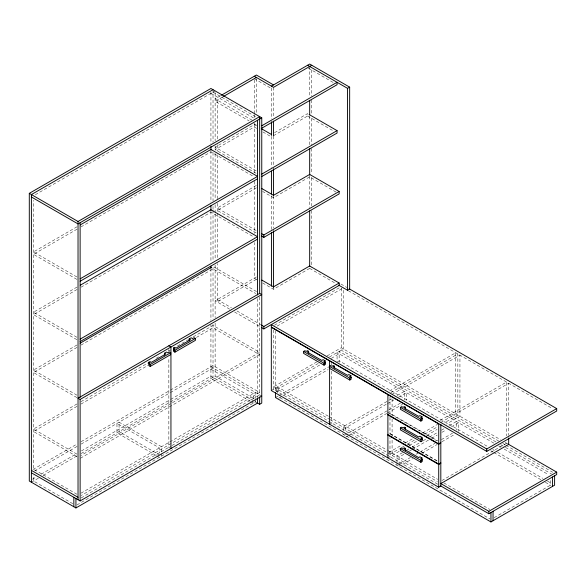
<?xml version="1.0" encoding="UTF-8"?>
<svg xmlns="http://www.w3.org/2000/svg" width="586" height="586" viewBox="0 0 586 586"><rect width="100%" height="100%" fill="white"/><g stroke="black" fill="none" stroke-linecap="round" stroke-linejoin="round"><path stroke-width="0.44" stroke-dasharray="2.93 2.2" d="M35.35 194.706L215.128 90.911M220.607 95.686L215.128 98.851L252.273 120.298M222.958 96.756L215.128 101.275L249.109 120.899M77.066 226.753L33.497 251.907L76.964 277.002M77.066 229.177L33.497 254.331L76.964 279.427M81.022 226.892L210.931 151.891L253.606 176.532M274.578 132.656L307.569 113.603L307.569 116.028L273.003 135.981M77.066 287.059L33.497 312.213L76.964 337.309M256.397 185.41L217.223 208.023L256.741 230.84M77.066 289.484L33.497 314.638L76.964 339.734M81.022 287.199L210.931 212.198L254.397 237.293M256.397 187.835L217.223 210.447L256.741 233.265M76.993 344.986L33.497 370.096L76.964 395.198M76.993 347.41L33.497 372.52L76.964 397.623M80.949 345.125L213.026 268.871L255.708 293.513M256.397 276.951L215.128 300.772L229.873 309.291M256.397 279.368L217.223 301.988L217.223 263.612M262.623 282.972L273.53 289.264L311.767 267.187M76.993 403.944L33.497 429.062L76.964 454.157M80.949 401.666L148.177 362.851M156.081 358.288L159.246 356.456M168.739 350.977L170.321 350.069M177.441 345.96L188.509 339.565M193.255 336.825L213.026 325.406L259.657 352.333L80.919 455.527M76.993 406.369L33.497 431.486L76.964 456.582M80.949 404.084L148.177 365.276M196.42 337.419L213.026 327.83L259.657 354.757L80.128 458.406M274.46 325.208L340.481 287.096M277.09 326.116L341.785 288.766M32.977 469.474L77.198 443.946M81.146 441.661L169.596 390.598M170.387 390.144L213.026 365.525L259.657 392.444L81.19 495.485M34.559 470.983L77.198 446.364M81.146 444.085L169.596 393.023M170.387 392.569L213.026 367.949M32.457 479.194L35.614 477.37M41.145 474.184L76.678 453.667M81.417 450.927L169.867 399.864M170.658 399.41L210.931 376.161L253.892 400.963M31.395 482.234L38.508 478.132M43.247 475.393L77.198 455.791M81.146 453.513L169.596 402.443M170.387 401.989L215.128 376.161L254.646 398.971M80.941 493.207L255.459 392.444L255.459 398.443M81.19 497.91L171.215 445.931M172.006 445.477L259.657 394.869M316.806 361.877L273.413 386.928L329.647 419.393M327.061 355.951L341.264 347.754L500.466 439.668M271.318 390.562L318.381 363.386M329.427 357.013L343.359 348.963L343.359 287.851M76.993 504.905L255.459 401.871L255.459 399.3M276.445 391.88L276.445 387.602L278.548 388.811L320.271 364.719M331.295 358.361L339.162 353.812M275.515 397.564L277.61 396.348L489.881 518.903M278.804 395.66L328.409 367.026M337.763 361.621L339.162 360.815L488.072 446.781M278.548 398.238L328.145 369.598M329.603 424.213L331.705 423.004L331.705 370.579M389.47 390.994L455.747 352.735L455.747 413.848M390.781 392.664L457.842 353.944L457.842 415.064L444.43 422.806M392.093 394.327L459.937 355.16L459.937 416.272L446.525 424.015M343.711 430.717L343.711 426.432L392.525 398.253M397.249 395.528L404.333 391.433L404.333 400.004M343.711 426.432L345.813 427.648L386.745 404.01M387.536 403.556L393.836 399.923M398.561 397.191L406.428 392.649L406.428 400.355M400.399 403.131L343.711 435.859L343.711 434.145M345.813 437.068L348.172 435.706M348.956 435.252L386.745 413.438M387.536 412.983L402.494 404.347M387.895 414.522L389.99 413.313L437.691 440.848M440.298 420.338L506.568 382.079L506.568 435.896M388.686 452.568L402.099 444.825M405.248 443.001L412.354 438.899M422.609 432.981L437.596 424.323M440.818 422.462L508.67 383.295L508.67 435.288M389.99 454.231L399.462 448.766M402.619 446.942L404.193 446.034M407.351 444.21L415.24 439.654M424.703 434.189L437.332 426.901M387.895 457.871L389.99 456.655L389.99 437.676M399.191 451.345L392.093 455.447L392.093 439.94M409.446 445.426L417.335 440.87M426.806 435.405L437.061 429.479M402.538 452.641L396.986 455.849L396.986 461.841M407.292 449.902L408.882 448.986M412.053 447.155L419.979 442.577M423.151 440.745L426.322 438.914M429.487 437.083L437.42 432.505M441.383 430.219L444.554 428.388M449.308 425.641L456.443 421.524L456.443 430.087M403.842 454.311L399.088 457.058L399.088 463.057M409.394 451.11L411.768 449.74M412.566 449.279L428.417 440.123M431.589 438.291L437.134 435.09M441.895 432.343L445.858 430.058M451.403 426.85L458.538 422.733L458.538 431.303M399.366 463.9L410.464 457.49M416.016 454.289L419.188 452.458M419.979 451.996L435.039 443.302M441.383 439.639L452.48 433.237M403.051 464.193L412.566 458.699M422.074 453.212L437.134 444.518M441.895 441.771L454.575 434.446M441.881 480.542L506.568 443.192L506.568 441.368M494.123 517.687L550.408 485.193L550.408 480.051M308.346 68.137L333.961 82.926M254.295 78.663L271.435 88.559M307.569 116.028L333.961 131.264M213.026 92.127L256.5 117.222M210.931 93.335L254.397 118.431M253.855 123.639L256.221 125.008M256.631 125.924L254.295 124.576L215.128 147.189L256.221 170.914M256.631 128.349L254.295 126.994L215.128 149.613L256.221 173.339M262.865 131.945L271.435 136.89M336.064 192.098L309.672 176.862L273.53 197.731L262.623 191.432M340.971 284.049L346.809 287.418M309.672 268.403L336.064 283.639M348.392 290.759L552.737 408.735M256.631 279.507L254.295 278.16L254.295 242.523M256.5 291.542L213.026 266.447L213.026 318.923M505.22 442.415L507.967 444.005M498.884 441.177L341.264 350.179L341.264 286.642M502.839 443.463L505.22 444.833M506.011 445.294L552.737 472.272M495.99 441.932L339.162 351.388L339.162 362.382M500.744 444.679L504.7 446.964M505.498 447.418L551.433 473.942M493.888 443.141L337.067 352.604L337.067 362.023M498.642 445.887L501.023 447.257M504.187 449.088L548.54 474.697M492.819 449.528L494.408 450.444M497.573 452.267L542.724 478.337M547.471 481.077L551.433 483.362M490.724 450.737L493.097 452.106M493.888 452.568L541.413 480M545.376 482.293L550.921 485.494M217.223 299.563L231.448 307.775M236.986 310.968L260.697 324.659M234.612 312.023L260.697 327.083M390.774 414.163L436.914 440.804M389.99 433.501L437.691 461.043M389.99 433.904L437.691 461.446M328.299 416.192L277.61 386.928L277.61 394.634M329.098 416.653L386.914 450.033M387.705 450.488L437.603 479.297M443.939 482.959L489.881 509.476M330.167 419.693L437.368 481.582M437.691 484.197L273.413 389.353L273.413 329.464M210.931 366.733L261.759 396.077M210.931 369.158L253.364 393.66L253.364 399.652M254.917 401.557L257.562 403.08M250.222 401.263L210.931 378.578L210.931 325.018M251.006 401.718L253.364 403.08L253.364 400.509M170.944 448.51L168.841 447.301L168.841 357.687M159.927 455.212L119.068 431.618L119.068 422.198L161.502 446.693L161.502 452.692M156.257 455.512L116.966 432.827L116.966 423.407L159.399 447.909L159.399 453.044M157.041 455.967L159.399 457.329M76.964 494.269L33.497 469.174L33.497 200.346M72.789 503.704L33.497 481.018L33.497 475.026M399.088 463.914L399.088 466.485M396.986 462.698L396.986 465.269M392.093 398.89L392.093 415.313M392.093 418.961L392.093 436.292M389.99 396.766L389.99 414.177M389.99 417.313L389.99 434.167M345.813 427.648L345.813 431.933M331.705 363.349L331.705 365.159M311.767 69.837L311.767 96.331M311.767 99.986L311.767 114.607M311.767 118.262L311.767 144.757M311.767 148.412L311.767 173.998M311.767 177.653L311.767 205.972M311.767 210.542L311.767 266.278M309.672 66.482L309.672 96.946M309.672 116.138L309.672 145.372M309.672 176.122L309.672 207.503M278.548 388.811L278.548 393.096M275.515 330.672L275.515 391.565M273.53 87.343L273.53 117.815M273.53 136.084L273.53 166.241M273.53 196.068L273.53 228.049M273.53 287.44L273.53 289.264M271.435 87.959L271.435 119.024M271.435 136.384L271.435 167.45M271.435 195.775L271.435 229.58M259.657 297.029L259.657 395.147M257.562 298.56L257.562 397.081M256.397 78.685L256.397 113.406M254.295 79.894L254.295 113.699M254.295 114.614L254.295 118.269M254.295 123.749L254.295 174.005M254.295 181.308L254.295 233.389M217.223 100.067L217.223 139.351M217.223 144.837L217.223 151.232M217.223 154.887L217.223 198.742M217.223 203.313L217.223 258.133M215.128 92.742L215.128 140.882M215.128 146.368L215.128 150.338M215.128 153.671L215.128 199.357M215.128 204.836L215.128 213.062M215.128 213.978L215.128 259.657M215.128 265.143L215.128 317.649M215.128 323.135L215.128 376.161M213.026 89.702L213.026 142.413M213.026 152.463L213.026 201.115M213.026 206.404L213.026 209.334M213.026 210.249L213.026 260.477M213.026 324.344L213.026 377.369M210.931 92.141L210.931 143.629M210.931 150.587L210.931 202.148M210.931 211.29L210.931 262.499M210.931 268.395L210.931 320.454M168.841 349.461L168.841 351.285M161.502 453.549L161.502 456.12"/><path stroke-width="0.88" d="M257.562 397.938L257.562 403.08L75.931 507.945L29.3 481.018L29.3 193.351L210.931 88.486L261.759 117.837L261.759 403.08L259.657 404.289L257.291 402.926M213.026 89.702L31.395 194.567L31.395 482.234M221.391 95.232L256.397 75.03L273.53 84.919M223.493 96.448L256.397 77.455M271.435 86.135L309.672 64.057L349.659 87.146L349.659 289.066L347.557 290.275L338.876 285.265M311.767 65.266L273.53 87.343L254.295 76.239M29.3 193.351L78.033 221.486L259.657 116.621L259.657 293.696M261.759 117.837L78.033 223.911L31.395 196.984M80.231 224.929L210.931 149.467L257.562 176.393L80.128 278.833M261.759 125.778L337.067 82.296L337.067 84.721L261.759 128.202M307.569 65.266L347.557 88.354L349.659 87.146M261.759 174.108L337.067 130.634L337.067 133.051L261.759 176.532M80.128 281.251L257.562 178.818M80.231 285.236L210.931 209.773L257.562 236.7L80.128 339.14M261.488 233.58L263.854 234.949L339.162 191.468L339.162 193.893L263.854 237.374L261.488 236.004M80.128 341.557L257.562 239.125M80.157 343.162L211.443 267.363M80.128 399.447L261.759 294.582L259.657 293.374L78.033 398.231L80.128 399.447L80.128 500.942L31.395 472.807M164.468 353.226L166.49 352.061L167.816 352.831L169.376 351.93L170.709 352.699L170.709 354.596L150.214 366.426L148.881 365.657L148.807 362.265L149.972 361.591L151.305 362.368L165.794 353.995L164.468 353.226L164.468 355.123M173.522 349.893L173.522 347.996L174.687 347.33L176.02 348.099L190.509 339.726L189.183 338.957L189.183 340.854M189.183 338.957L191.204 337.792L192.53 338.562L194.091 337.661L195.424 338.43L195.424 340.327L174.928 352.157L173.595 351.388L173.595 349.498L174.855 348.765L173.522 347.996M148.807 362.265L150.141 363.034L148.881 363.767L150.214 364.536L170.709 352.699M173.595 349.498L174.928 350.267L195.424 338.43M261.488 325.12L263.854 326.483L339.162 283.009L339.162 285.426M261.488 327.537L263.854 328.907L339.69 285.126M325.149 362.741L325.149 360.851L323.816 361.621L325.369 362.514L325.369 364.404L324.036 365.173L303.548 353.343L303.548 351.454L304.874 350.684L306.141 351.41L307.474 350.64L308.632 351.314L308.632 353.204M308.632 351.314L307.306 352.083L321.795 360.449L323.128 359.679L325.149 360.851M80.128 500.942L261.759 396.077M303.548 351.454L324.036 363.283L325.369 362.514M350.911 377.618L350.911 375.721L349.578 376.49L351.139 377.391L351.139 379.281L349.805 380.05L329.31 368.22L329.31 366.323L330.643 365.554L331.903 366.287L333.236 365.518L334.401 366.191L334.401 368.081M334.401 366.191L333.068 366.961L347.557 375.326L348.89 374.557L350.911 375.721M329.31 366.323L349.805 378.16L351.139 377.391M422.001 418.66L422.001 416.763L420.667 417.532L422.22 418.433L422.22 420.323L420.895 421.092L400.399 409.262L400.399 407.365L401.732 406.596L402.992 407.329L404.325 406.559L405.49 407.233L405.49 409.123M405.49 407.233L404.157 408.002L418.646 416.368L419.979 415.599L422.001 416.763M422.001 439.251L422.001 437.361L420.667 438.13L422.22 439.031L422.22 440.921L420.895 441.69L400.399 429.86L400.399 427.963L401.732 427.194L402.992 427.927L404.325 427.157L405.49 427.824L405.49 429.721M405.49 427.824L404.157 428.593L418.646 436.966L419.979 436.196L422.001 437.361M400.399 407.365L420.895 419.202L422.22 418.433M422.001 459.849L422.001 457.959L420.667 458.728L422.22 459.622L422.22 461.519L420.895 462.288L400.399 450.451L400.399 448.561L401.732 447.792L402.992 448.517L404.325 447.748L405.49 448.422L405.49 450.312M405.49 448.422L404.157 449.191L418.646 457.556L419.979 456.787L422.001 457.959M400.399 427.963L420.895 439.8L422.22 439.031M387.895 414.522L438.724 443.866L440.818 442.657M387.895 414.925L438.724 444.269L440.818 443.06M400.399 448.561L420.895 460.391L422.22 459.622M387.895 434.717L438.724 464.061L440.818 462.845M387.895 435.12L438.724 464.464L440.818 463.255M486.754 448.979L556.7 408.596L556.7 411.02L486.754 451.403L271.318 327.025L271.318 324.6L486.754 448.979L486.754 451.403M440.818 483.582L508.67 444.408L508.67 438.02M438.724 443.866L438.724 423.942L271.318 327.296L271.318 390.562L438.724 487.215L440.818 485.999L440.818 424.286M440.54 483.413L488.849 511.307L556.7 472.133L556.7 474.557L488.849 513.732L440.54 485.838M275.515 392.422L275.515 397.564L490.951 521.943L554.605 485.193L554.605 475.773M309.122 114.497L337.067 130.634M261.305 128.62L271.435 134.465M339.162 191.468L309.672 174.438L273.53 195.306L261.847 188.56M339.162 283.009L309.672 265.978L273.53 286.84L261.847 280.093M349.183 288.788L556.7 408.596M508.384 444.239L556.7 472.133M168.841 345.799L170.944 347.015L170.944 448.51M31.395 470.39L78.033 497.309M552.503 476.982L552.503 486.402M493.046 511.307L493.046 520.734M490.951 512.523L490.951 521.943M488.849 511.307L488.849 513.732M438.724 444.269L438.724 464.061M438.724 464.464L438.724 487.215M420.895 419.202L420.895 421.092M420.895 439.8L420.895 441.69M420.895 460.391L420.895 462.288M387.895 394.598L387.895 457.871M349.805 378.16L349.805 380.05M347.557 88.354L347.557 290.275M329.603 360.947L329.603 424.213M324.036 363.283L324.036 365.173M309.672 100.287L309.672 114.907M309.672 148.712L309.672 175.207M309.672 210.843L309.672 266.571M273.53 121.148L273.53 135.769M273.53 168.658L273.53 195.16M273.53 230.789L273.53 287.44M271.435 121.763L271.435 135.469M271.435 171.105L271.435 193.944M271.435 232.32L271.435 286.224M263.854 234.949L263.854 237.374M263.854 326.483L263.854 328.907M259.657 396.978L259.657 404.289M257.562 120.255L257.562 294.905M210.931 146.368L210.931 150.023M210.931 205.803L210.931 210.374M210.931 266.154L210.931 267.985M174.928 350.267L174.928 352.157M150.214 364.536L150.214 366.426M80.128 222.695L80.128 397.345M78.033 221.486L78.033 499.733M75.931 498.518L75.931 507.945M73.836 497.309L73.836 506.729"/></g></svg>
